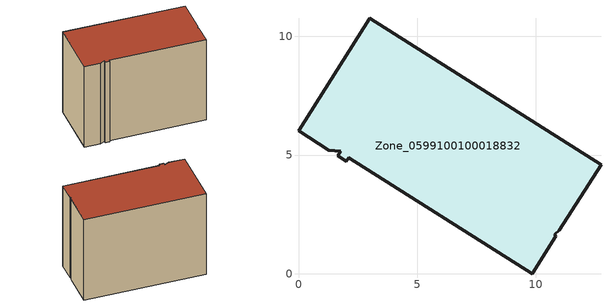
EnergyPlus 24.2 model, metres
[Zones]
Zone_0599100100018832
 floor ground (C_G): 11,1.82 10.8,1.65 10.85,1.58 9.85,0 2.12,4.89 2.02,4.74 1.65,4.98 1.77,5.17 1.28,5.21 0,6.02 3,10.76 12.76,4.59 z1.48
 wall outside (C_F): 3,10.76 0,6.02 1.28,5.21 1.77,5.17 1.65,4.98 2.02,4.74 2.12,4.89 9.85,0 10.85,1.58 10.8,1.65 11,1.82 12.76,4.59 3,10.76 z1.48:10.26
 roof outside (C_R): 9.85,0 10.85,1.58 10.8,1.65 11,1.82 12.76,4.59 3,10.76 0,6.02 1.28,5.21 1.77,5.17 1.65,4.98 2.02,4.74 2.12,4.89 z10.26
[BUILDING]
Pand.0599100100018832: North Axis=0; Terrain=City; Loads Convergence Tolerance Value=0.04; Temperature Convergence Tolerance Value=0.4; Solar Distribution=FullExterior; Maximum Number of Warmup Days=25; Minimum Number of Warmup Days=1
[Site:Location]
Rotterdam.The.Hague.AP_ZH_NLD Design_Conditions: Latitude=51.96; Longitude=4.45; Time Zone=1; Elevation=-4.5
[SITE:GROUNDTEMPERATURE:BUILDINGSURFACE]
18, 18, 18, 18, 18, 18, 18, 18, 18, 18, 18, 18
[MATERIAL] Thermal Absorptance=0.9; Solar Absorptance=0.7; Visible Absorptance=0.7
Name | Roughness | Thickness | Conductivity | Density | Specific Heat
G.TI.2015-2018 | MediumSmooth | 0.15 | 0.0428571 | 540 | 1210
F.TI.2015-2018 | Rough | 0.3 | 0.0666667 | 1920 | 840
R.TI.2015-2018 | MediumRough | 0.2 | 0.0333333 | 1500 | 1000
[CONSTRUCTION]
C_G: G.TI.2015-2018
C_F: F.TI.2015-2018
C_R: R.TI.2015-2018
[ZONE]
Zone_0599100100018832: Type=1; Multiplier=1; Ceiling Height=Autocalculate; Volume=Autocalculate; Floor Area=autocalculate; Part of Total Floor Area=Yes
[ZONEINFILTRATION:DESIGNFLOWRATE]
Infil_Zone_0599100100018832: Zone or ZoneList or Space or SpaceList=Zone_0599100100018832; Schedule=AlwaysOn; Design Flow Rate Calculation Method=Flow/Area; Flow Rate per Floor Area=0.0015; Constant Term Coefficient=1; Temperature Term Coefficient=0; Velocity Term Coefficient=0; Velocity Squared Term Coefficient=0
[HVACTEMPLATE:ZONE:IDEALLOADSAIRSYSTEM]
Zone_0599100100018832: Maximum Heating Supply Air Temperature=50; Minimum Cooling Supply Air Temperature=13; Maximum Heating Supply Air Humidity Ratio=0.0156; Minimum Cooling Supply Air Humidity Ratio=0.0077; Heating Limit=NoLimit; Cooling Limit=NoLimit; Dehumidification Control Type=ConstantSensibleHeatRatio; Cooling Sensible Heat Ratio=0.7; Dehumidification Setpoint=60; Humidification Control Type=None; Humidification Setpoint=30; Outdoor Air Method=None; Outdoor Air Flow Rate per Person=0.00944; Outdoor Air Flow Rate per Zone Floor Area=0; Outdoor Air Flow Rate per Zone=0; Demand Controlled Ventilation Type=None; Outdoor Air Economizer Type=NoEconomizer; Heat Recovery Type=None; Sensible Heat Recovery Effectiveness=0.7; Latent Heat Recovery Effectiveness=0.65
[ZONECONTROL:THERMOSTAT]
ThermostatControl_Zone_0599100100018832: Zone or ZoneList=Zone_0599100100018832; Control Type Schedule=DualSetpointControlType; Control 1=Thermostat_Zone_0599100100018832; Temperature Difference Between Cutout And Setpoint=0
[THERMOSTATSETPOINT:DUALSETPOINT]
Thermostat_Zone_0599100100018832: Heating Setpoint Temperature Schedule=HeatingSetpoint_Zone_0599100100018832; Cooling Setpoint Temperature Schedule=CoolingSetpoint_Zone_0599100100018832
[SCHEDULE:COMPACT]
HeatingSetpoint_Zone_0599100100018832: Through: 12/31, For: AllDays, Until: 24:00, 21
CoolingSetpoint_Zone_0599100100018832: Through: 12/31, For: AllDays, Until: 24:00, 24
DualSetpointControlType: Through: 12/31, For: AllDays, Until: 24:00, 4
AlwaysOn: Through: 12/31, For: AllDays, Until: 24:00, 1
